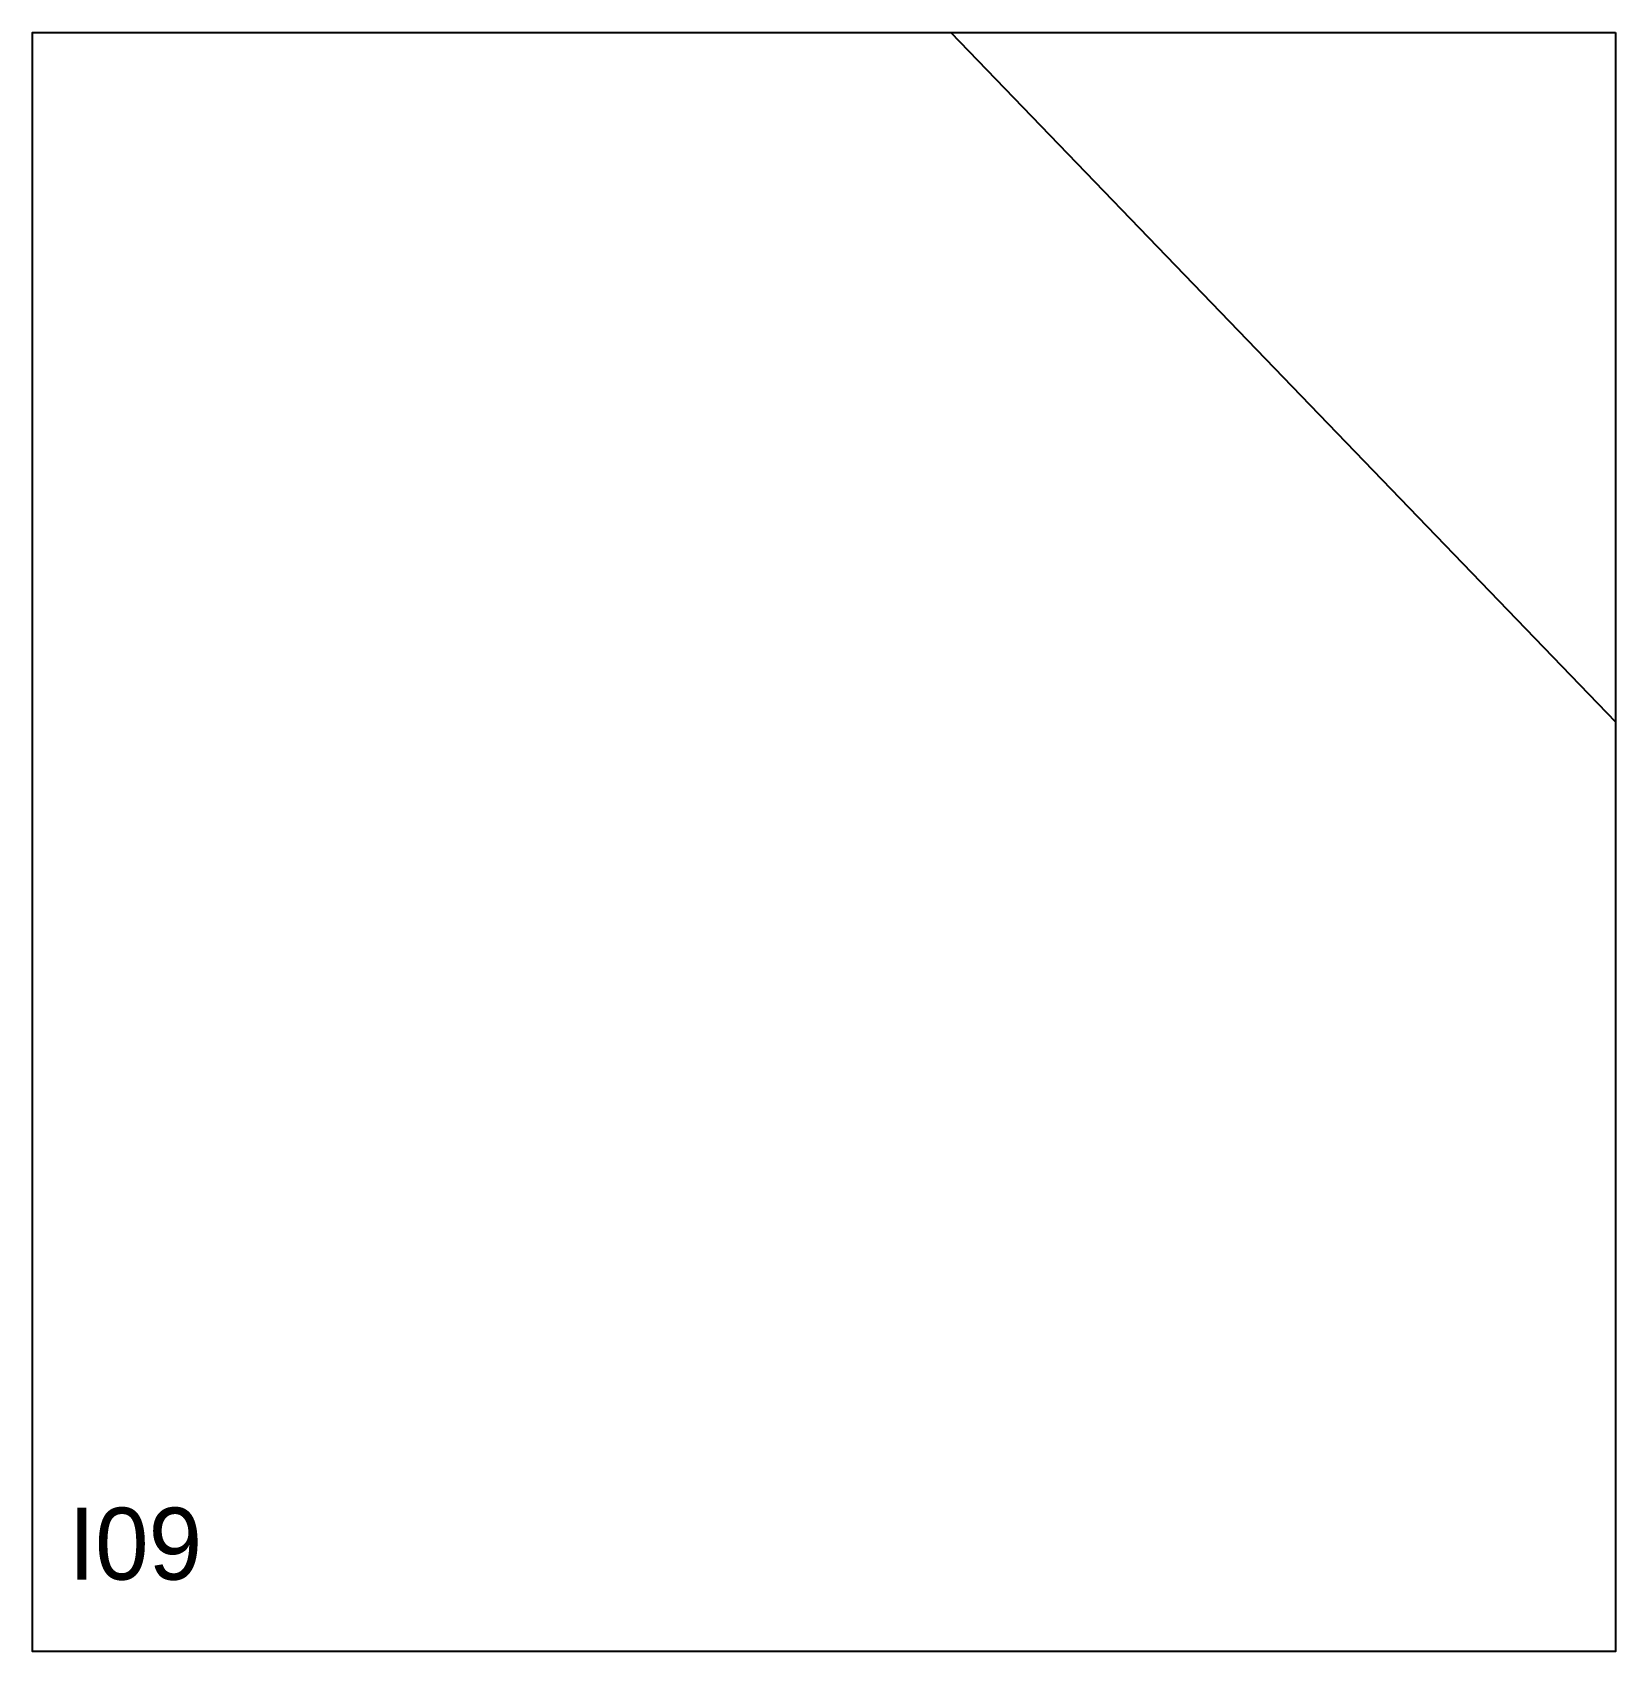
# Model space of a CAD drawing. Header units: millimetres. Extents: x 20 to 900, y 0 to 900.
import ezdxf

# ---------------------------------------------------------------- set-up
doc = ezdxf.new("R2010")
doc.units = ezdxf.units.MM
for name, color, linetype in [('CUT', 1, 'Continuous'), ('ID', 3, 'Continuous'), ('QIBLA', 5, 'Continuous')]:
    doc.layers.add(name, color=color, linetype=linetype)

msp = doc.modelspace()

# ---------------------------------------------------------------- linework, layer by layer
at = {"layer": 'CUT'}
msp.add_lwpolyline([(900, 900), (900, 0), (20, 0), (20, 900), (900, 900)], close=True, dxfattribs=at)
at = {"layer": 'QIBLA'}
msp.add_lwpolyline([(530.47, 900), (900, 516.87)], dxfattribs=at)

# ---------------------------------------------------------------- texts
at = {"layer": 'ID'}
msp.add_text('I09', height=40, dxfattribs=at).set_placement((40, 40))

doc.saveas('drawing.dxf')
